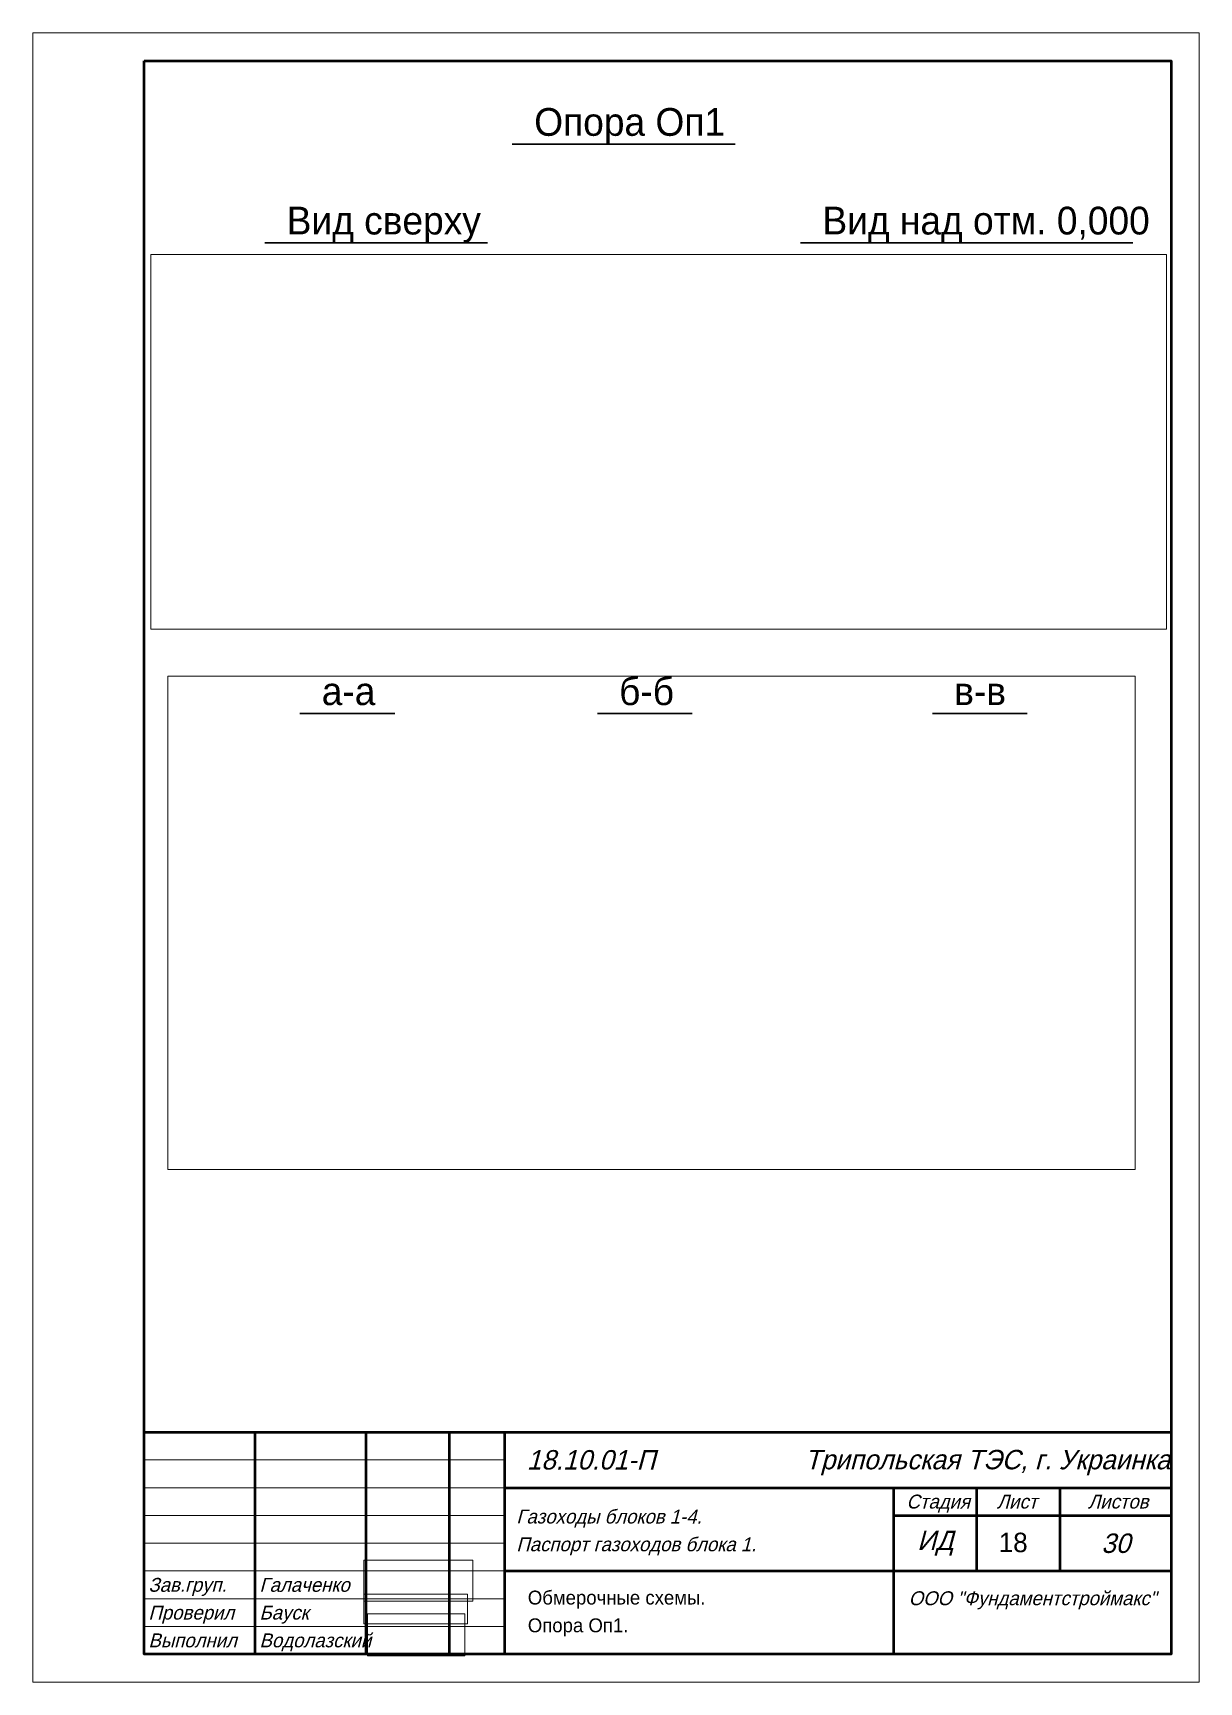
# Paper-space layout 'Лист 03 (2)' of a CAD drawing. Header units: millimetres. Extents: x 1220 to 1430, y 13 to 310.
import ezdxf
from ezdxf.enums import TextEntityAlignment as Align

# ---------------------------------------------------------------- set-up
doc = ezdxf.new("R2010")
doc.units = ezdxf.units.MM
for name, color, linetype, lineweight in [('АС.Перегородки', 121, 'Continuous', 30), ('Невидимые', 10, 'Continuous', 0), ('Основные линии', 50, 'Continuous', 50), ('Тонкие линии', 130, 'Continuous', 20), ('Утолщенные линии', 201, 'Continuous', 35)]:
    doc.layers.add(name, color=color, linetype=linetype, lineweight=lineweight)
doc.styles.add('AltoText', font='mipgost.shx')
doc.styles.add('AltoTextC', font='mipgost.shx', dxfattribs={"oblique": 15})
picture_1 = doc.add_image_def('image1.png', size_in_pixel=(944, 271))
picture_2 = doc.add_image_def('image2.png', size_in_pixel=(548, 207))
picture_3 = doc.add_image_def('image3.png', size_in_pixel=(553, 239))

# ---------------------------------------------------------------- blocks, each defined once
blk = doc.blocks.new('dfgbdfhetrhhtherh')
at = {"layer": 'Невидимые', "ltscale": 200}
image = blk.add_image(picture_2, insert=(-0.36, 9.37), size_in_units=(19.59, 7.4), dxfattribs=at)
image.dxf.flags = 15
image = blk.add_image(picture_1, insert=(-0.36, 5.29), size_in_units=(18.63, 5.35), dxfattribs=at)
image.dxf.flags = 15
image = blk.add_image(picture_3, insert=(0.26, -0.49), size_in_units=(17.56, 7.59), dxfattribs=at)
image.dxf.flags = 15
blk = doc.blocks.new('vfgbrebeb')
at = {"layer": 'Основные линии'}
for p, q in [((-185, 40), (0, 40)), ((-185, 0), (-185, 40)), ((-165, 0), (-165, 40)), ((-145, 0), (-145, 40)), ((-130, 0), (-130, 40)), ((-120, 0), (-120, 40)), ((-120, 30), (0, 30)), ((-50, 30), (-50, 0)), ((-35, 15), (-35, 30)), ((-20, 15), (-20, 30)), ((-50, 25), (0, 25)), ((-120, 15), (0, 15))]:
    blk.add_line(p, q, dxfattribs=at)
at = {"layer": 'Тонкие линии'}
for p, q in [((0, 0), (0, 40)), ((-185, 35), (-120, 35)), ((-185, 30), (-120, 30)), ((-185, 25), (-120, 25)), ((-185, 20), (-120, 20)), ((-185, 15), (-120, 15)), ((-185, 10), (-120, 10)), ((-185, 5), (-120, 5)), ((-185, 0), (0, 0))]:
    blk.add_line(p, q, dxfattribs=at)
at = {"layer": 'Тонкие линии', "ltscale": 100}
blk.add_blockref('dfgbdfhetrhhtherh', (-145.04, 0.2), dxfattribs=at)
at = {"layer": 'Утолщенные линии', "ltscale": 200, "style": 'AltoTextC', "oblique": 15}
for s, height, p in [('18.10.01-П', 3.5, (-116.07, 35.02)), ('Трипольская ТЭС, г. Украинка', 3.5, (-65.99, 35.06)), ('Газоходы блоков 1-4.', 2.5, (-117.95, 24.8)), ('Паспорт газоходов блока 1.', 2.5, (-117.95, 19.8)), ('Зав.груп.', 2.5, (-184.21, 12.5)), ('Галаченко', 2.5, (-164.21, 12.5)), ('Проверил', 2.5, (-184.21, 7.5)), ('Бауск', 2.5, (-164.21, 7.5)), ('Выполнил', 2.5, (-184.21, 2.5)), ('Водолазский', 2.5, (-164.21, 2.5))]:
    blk.add_text(s, height=height, dxfattribs=at).set_placement(p, align=Align.MIDDLE_LEFT)
at = {"layer": 'Утолщенные линии', "style": 'AltoTextC', "oblique": 15}
for s, p in [('Стадия', (-47.69, 27.5)), ('Лист', (-31.41, 27.5)), ('Листов', (-15, 27.5))]:
    blk.add_text(s, height=2.5, dxfattribs=at).set_placement(p, align=Align.MIDDLE_LEFT)
at = {"layer": 'Утолщенные линии', "ltscale": 200, "style": 'AltoTextC', "oblique": 15}
for s, height, p in [('ИД', 3.5, (-42.5, 20)), ('30', 3.5, (-10, 20)), ('ООО "Фундаментстроймакс"', 2.5, (-25, 9.81))]:
    blk.add_text(s, height=height, dxfattribs=at).set_placement(p, align=Align.MIDDLE)

psp = doc.layouts.new('Лист 03 (2)')

# ---------------------------------------------------------------- linework, layer by layer
at = {"layer": 'АС.Перегородки', "ltscale": 100}
for p, q in [((1306.28, 289.57), (1346.4, 289.57)), ((1261.7, 271.8), (1301.82, 271.8)), ((1358.19, 271.8), (1418.03, 271.8)), ((1268.02, 187.04), (1285.1, 187.04)), ((1321.59, 187.04), (1338.66, 187.04)), ((1381.93, 187.04), (1399, 187.04))]:
    psp.add_line(p, q, dxfattribs=at)
at = {"layer": 'Основные линии'}
psp.add_lwpolyline([(1239.95, 304.62), (1424.95, 304.62), (1424.95, 17.62), (1239.95, 17.62)], close=True, dxfattribs=at)
at = {"layer": 'Тонкие линии'}
psp.add_lwpolyline([(1219.95, 12.62), (1429.95, 12.62), (1429.95, 309.62), (1219.95, 309.62)], close=True, dxfattribs=at)

# ---------------------------------------------------------------- block references
psp.add_blockref('vfgbrebeb', (1424.95, 17.62), dxfattribs=at)

# ---------------------------------------------------------------- texts
at = {"layer": 'Утолщенные линии', "ltscale": 200, "style": 'AltoText'}
for s, height, p in [('Опора Оп1', 5, (1310.22, 293.6)), ('Вид сверху', 5, (1265.64, 275.83)), ('Вид над отм. 0,000', 5, (1362.13, 275.83)), ('б-б', 5, (1325.52, 191.07)), ('а-а', 5, (1271.96, 191.07)), ('в-в', 5, (1385.86, 191.07)), ('Обмерочные схемы.', 2.5, (1309.07, 27.83)), ('Опора Оп1.', 2.5, (1309.07, 22.83))]:
    psp.add_text(s, height=height, dxfattribs=at).set_placement(p, align=Align.MIDDLE_LEFT)
psp.add_text('18', height=3.5, dxfattribs=at).set_placement((1396.49, 37.76), align=Align.MIDDLE)

# ---------------------------------------------------------------- viewports
at = {"layer": 'Невидимые', "ltscale": 400}
psp.add_viewport(center=(1332.62, 235.98), size=(182.93, 67.4641), view_center_point=(327616.99, -1031729.86), view_height=6746.4131, dxfattribs=at)
psp.add_viewport(center=(1331.37, 149.35), size=(174.21, 88.8729), view_center_point=(327614.14, -1024059.73), view_height=8887.2859, status=3, dxfattribs=at)

doc.saveas('drawing.dxf')
